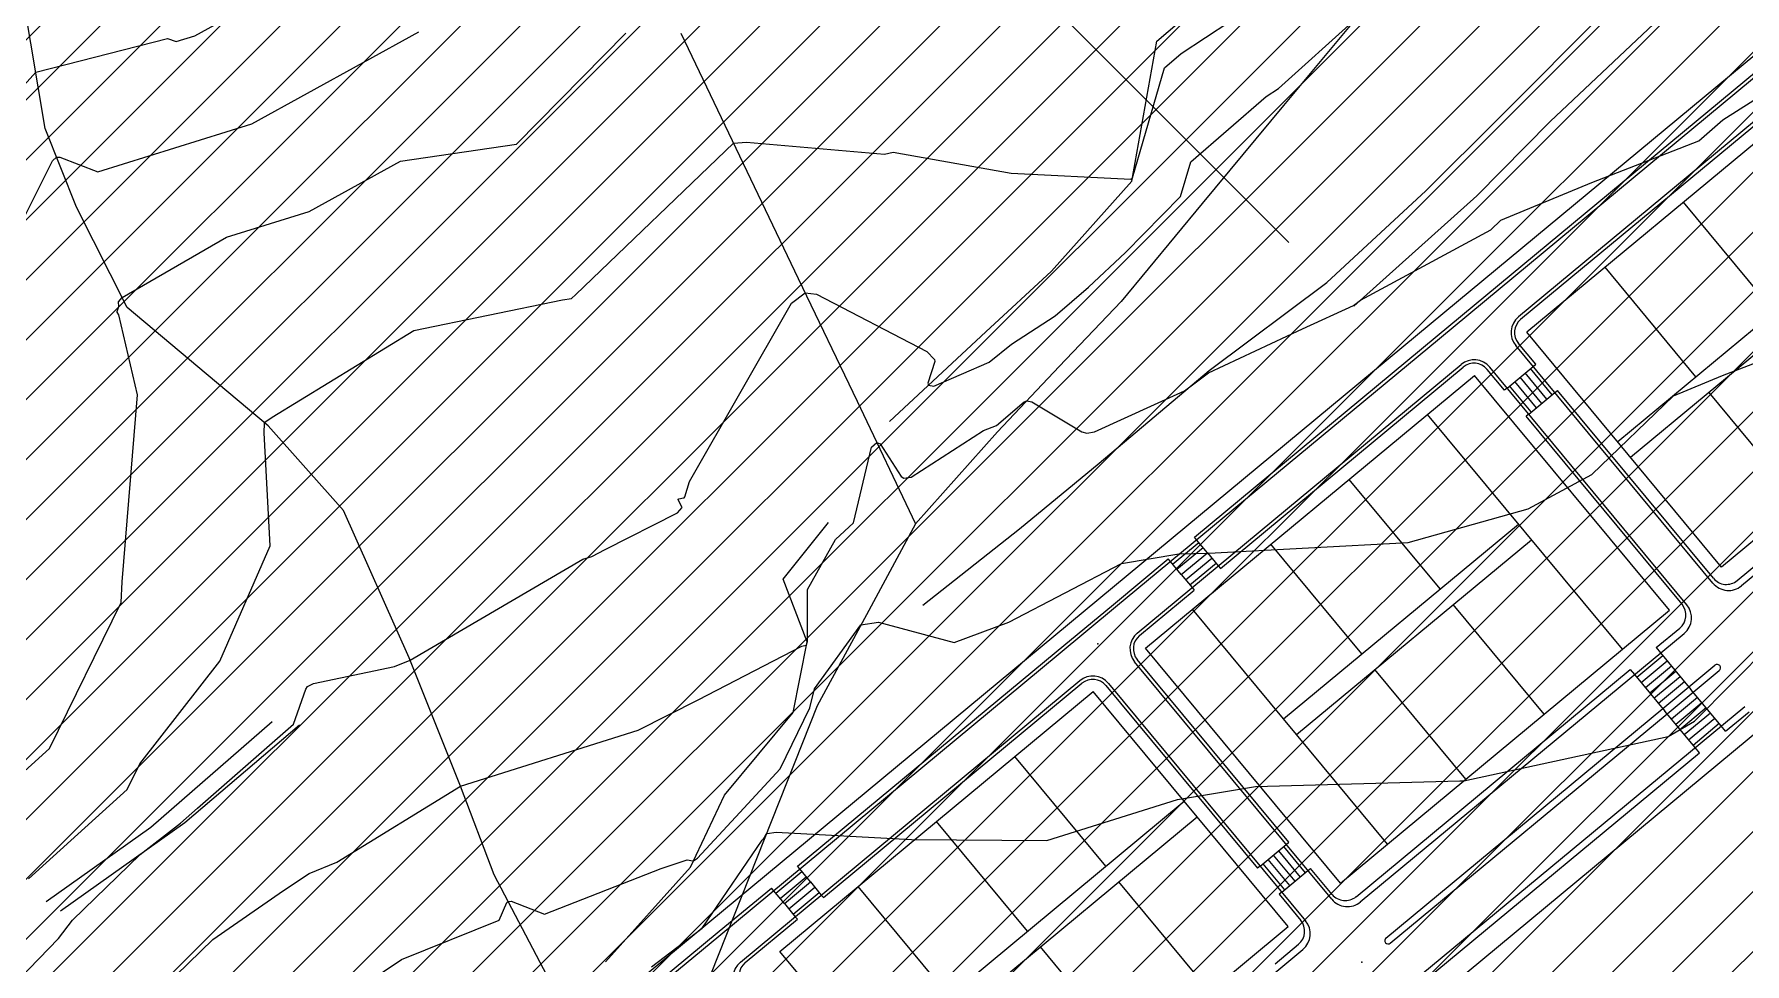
# Model space of a CAD drawing. Extents: x 13365 to 36625, y 86498 to 171760.
# Drawn here: x 15876.2 to 16128.3, y 88597.3 to 88734.3 of the extents above; entities that cross this region are included whole.
import ezdxf

# ---------------------------------------------------------------- set-up
doc = ezdxf.new("R2010")
doc.units = 0
doc.header["$LTSCALE"] = 5
doc.header["$MEASUREMENT"] = 0
doc.linetypes.add('A_CONTINUOUS_LINE', pattern=[0])
for name, color, linetype in [('Commercial', 11, 'Continuous'), ('CONTOUR', 255, 'Continuous'), ('Phase1', 7, 'Continuous'), ('RELIEF', 255, 'A_CONTINUOUS_LINE'), ('Residential', 51, 'Continuous'), ('STREAM & RIVER FRONT', 161, 'A_CONTINUOUS_LINE'), ('text', 7, 'Continuous')]:
    doc.layers.add(name, color=color, linetype=linetype)

msp = doc.modelspace()

# ---------------------------------------------------------------- hatches: boundary and pattern name
at = {"layer": 'Commercial', "linetype": 'Continuous'}
h = msp.add_hatch(dxfattribs=at)
h.set_pattern_fill('ANSI31', color=256, scale=50, style=0)
edge = h.paths.add_edge_path()
edge.add_arc((15950.24, 88496.61), 15.56, 174.6777, 264.6777, ccw=False)
edge.add_line((15934.75, 88498.05), (15906.02, 88532.68))
edge.add_line((15906.02, 88532.68), (15899.63, 88540.38))
edge.add_line((15899.63, 88540.38), (15893.25, 88548.08))
edge.add_line((15893.25, 88548.08), (15910.18, 88562.12))
edge.add_line((15910.18, 88562.12), (15916.56, 88554.43))
edge.add_line((15916.56, 88554.43), (15962.74, 88592.74))
edge.add_line((15962.74, 88592.74), (16082.04, 88691.7))
edge.add_line((16082.04, 88691.7), (16199.02, 88788.75))
edge.add_line((16199.02, 88788.75), (16197.43, 88790.67))
edge.add_line((16197.43, 88790.67), (16212.05, 88802.8))
edge.add_line((16212.05, 88802.8), (16220.35, 88792.79))
edge.add_line((16220.35, 88792.79), (16248.76, 88758.55))
edge.add_line((16248.76, 88758.55), (16262.81, 88741.61))
edge.add_line((16262.81, 88741.61), (16291.54, 88706.98))
edge.add_line((16291.54, 88706.98), (16300.8, 88695.82))
edge.add_line((16300.8, 88695.82), (16286.18, 88683.69))
edge.add_line((16286.18, 88683.69), (16283.3, 88687.15))
edge.add_line((16283.3, 88687.15), (16260.21, 88668))
edge.add_line((16260.21, 88668), (16244.43, 88654.91))
edge.add_line((16244.43, 88654.91), (16207.37, 88624.16))
edge.add_line((16207.37, 88624.16), (16155.82, 88581.4))
edge.add_line((16155.82, 88581.4), (16117.83, 88549.88))
edge.add_line((16117.83, 88549.88), (16110.13, 88543.5))
edge.add_line((16110.13, 88543.5), (16047.02, 88491.14))
edge.add_line((16047.02, 88491.14), (16000.84, 88452.83))
edge.add_line((16000.84, 88452.83), (16013.34, 88437.77))
edge.add_line((16013.34, 88437.77), (15992.73, 88428.16))
edge.add_line((15992.73, 88428.16), (15983.91, 88438.79))
edge.add_line((15983.91, 88438.79), (15977.52, 88446.48))
edge.add_line((15977.52, 88446.48), (15948.79, 88481.12))
at = {"layer": 'Residential', "linetype": 'Continuous'}
h = msp.add_hatch(dxfattribs=at)
h.set_pattern_fill('ANSI31', color=256, scale=50, style=0)
h.paths.add_polyline_path([(15494.79, 88343.41), (15503.05, 88354.41), (15508.54, 88365.97), (15518.89, 88373.27), (15533.51, 88383.62), (15558.48, 88393.35), (15577.97, 88397), (15607.07, 88403.29), (15633.43, 88411.09), (15654.74, 88415.7), (15676.1, 88420.04), (15693.91, 88430.32), (15706.96, 88438.23), (15719.63, 88447.71), (15731.89, 88457.2), (15742.58, 88464.71), (15752.47, 88472.22), (15759.59, 88482.5), (15770.27, 88493.96), (15781.01, 88509.86), (15800.74, 88539.42), (15819.59, 88560.76), (15833.33, 88584.79), (15840.8, 88609.85), (15845.3, 88632.32), (15851.48, 88654.79), (15854.3, 88685.13), (15858.23, 88705.92), (15868.1, 88730.61), (15884.93, 88750.05), (15909.11, 88767.38), (15929.62, 88784.71), (15946.97, 88802.57), (15959.58, 88816.75), (15976.31, 88831.6), (15988.68, 88843.96), (15999.3, 88855.15), (16010.44, 88865.27), (16025.64, 88888.55), (16038.81, 88906.77), (16059.07, 88923.97), (16078.48, 88949.09), (16109.59, 88960.28), (16133.23, 88970.22), (16158.29, 88983.66), (16181.47, 88991.65), (16209.45, 88998.03), (16237.42, 89001.23), (16258.26, 89000.15), (16285.47, 89001.69), (16309.96, 89002.78), (16328.69, 89000), (16352.28, 89000.7), (16380.04, 89006.24), (16405.71, 89009.71), (16432.07, 89013.17), (16461.22, 89017.33), (16497.3, 89023.57), (16526.44, 89031.89), (16559.74, 89039.51), (16578.48, 89049.91), (16592.35, 89063.77), (16600.68, 89080.41), (16607.78, 89097.88), (16605.7, 89118.67), (16598.76, 89132.53), (16590.44, 89142.24), (16587.66, 89159.57), (16586.97, 89174.81), (16584.89, 89197.69), (16586.97, 89211.55), (16593.21, 89217.79), (16605.01, 89218.48), (16614.72, 89212.24), (16624.43, 89204.62), (16634.15, 89195.61), (16640.39, 89185.9), (16647.33, 89172.04), (16652.88, 89158.87), (16658.43, 89140.16), (16658.43, 89125.6), (16663.29, 89111.05), (16667.45, 89094.41), (16672.91, 89086.02), (16679.34, 89079.24), (16685.41, 89074.24), (16692.2, 89071.03), (16696.49, 89064.25), (16703.28, 89056.04), (16713.28, 89051.4), (16724.35, 89050.33), (16736.14, 89049.26), (16742.57, 89046.41), (16745.78, 89040.7), (16749, 89032.85), (16755.07, 89026.07), (16761.5, 89021.07), (16772.86, 89016.17), (16781.32, 89014.73), (16791.22, 89015.14), (16798.23, 89016.17), (16803.59, 89016.38), (16811.02, 89014.73), (16820.51, 89012.05), (16828.96, 89008.75), (16838.04, 89005.46), (16842.85, 89003.14), (16850.27, 88999.84), (16855.43, 88996.96), (16862.03, 88993.87), (16865.74, 88989.74), (16869.04, 88985.21), (16867.81, 88980.89), (16865.33, 88976.35), (16861.41, 88972.23), (16857.89, 88968.43), (16853.15, 88964.11), (16847.16, 88958.75), (16840.36, 88952.16), (16834.17, 88945.36), (16828.4, 88937.94), (16823.43, 88931.05), (16818.89, 88924.87), (16814.35, 88918.28), (16808.17, 88911.89), (16800.33, 88904.88), (16793.11, 88899.11), (16787.75, 88893.55), (16782.39, 88887.99), (16779.28, 88882.12), (16777.22, 88876.35), (16777.22, 88869.76), (16776.8, 88862.96), (16776.6, 88856.36), (16774.95, 88849.57), (16772.68, 88844), (16769.79, 88839.47), (16766.08, 88836.38), (16761.95, 88834.53), (16757.42, 88833.08), (16749.79, 88833.08), (16738.24, 88832.88), (16728.08, 88831.98), (16721.27, 88831.15), (16714.47, 88830.12), (16708.49, 88828.68), (16702.71, 88826), (16699.62, 88822.5), (16697.76, 88818.17), (16697.97, 88812.61), (16699, 88805.81), (16699.82, 88800.04), (16700.44, 88795.92), (16700, 88789.22), (16697.94, 88783.45), (16695.05, 88777.68), (16692.37, 88770.67), (16688.66, 88764.08), (16684.95, 88758.52), (16679.79, 88754.6), (16674.22, 88749.45), (16668.45, 88743.48), (16662.26, 88737.3), (16653.96, 88731.41), (16649.63, 88727.7), (16640.14, 88721.73), (16632.1, 88715.96), (16620.75, 88707.72), (16611.47, 88700.51), (16599.51, 88692.27), (16589.55, 88686.14), (16580.47, 88678.73), (16571.6, 88671.1), (16563.56, 88663.48), (16555.52, 88657.5), (16544.79, 88650.91), (16530.15, 88642.46), (16514.39, 88633.52), (16499.54, 88625.9), (16487.17, 88620.34), (16477.48, 88616.83), (16464.48, 88609.42), (16448.6, 88600.35), (16437.17, 88594.29), (16421.5, 88586.46), (16411.8, 88580.9), (16397.99, 88572.86), (16386.23, 88566.27), (16371.17, 88554.94), (16361, 88548.89), (16351.51, 88542.09), (16343.88, 88535.5), (16333.78, 88528.28), (16324.29, 88520.46), (16317.69, 88516.54), (16309.03, 88512.83), (16298.72, 88508.51), (16287.9, 88504.05), (16274.15, 88499.34), (16260.78, 88494.83), (16249.67, 88490.13), (16234.99, 88486.18), (16223.31, 88480.91), (16211.26, 88475.64), (16203.73, 88472.07), (16190.55, 88467.74), (16179.34, 88465.04), (16167.85, 88463.91), (16151.28, 88459.58), (16139.23, 88455.07), (16126.05, 88449.99), (16108.72, 88443.97), (16098.5, 88439.02), (16086.83, 88433.75), (16079.86, 88431.31), (16072.33, 88425.47), (16064.98, 88419.08), (16059.15, 88412.87), (16046.86, 88427.97), (16026.65, 88428.3), (16013.4, 88424), (15997.83, 88418.7), (15985.9, 88411.42), (15973.64, 88402.15), (15960.39, 88394.54), (15935.15, 88389.2), (15913.84, 88379.33), (15896.68, 88369.47), (15881.09, 88362.71), (15865.49, 88361.68), (15843.14, 88364.79), (15821.3, 88366.87), (15808.96, 88367.64), (15797.8, 88368.71), (15784.5, 88370), (15769.49, 88370.86), (15751.25, 88370.64), (15731.73, 88370), (15714.09, 88366.67), (15694.41, 88362.99), (15680.14, 88359.75), (15660.69, 88353.49), (15640.15, 88346.79), (15619.17, 88342.48), (15596.47, 88340.53), (15573.72, 88338.78), (15559.14, 88335.05), (15545.23, 88329.97), (15528.27, 88325.9), (15504.18, 88323.19), (15495.03, 88330.84)])
edge = h.paths.add_edge_path(flags=16)
edge.add_arc((15950.24, 88496.61), 15.56, 174.6777, 264.6777, ccw=False)
edge.add_line((15934.75, 88498.05), (15906.02, 88532.68))
edge.add_line((15906.02, 88532.68), (15899.63, 88540.38))
edge.add_line((15899.63, 88540.38), (15893.25, 88548.08))
edge.add_line((15893.25, 88548.08), (15910.18, 88562.12))
edge.add_line((15910.18, 88562.12), (15916.56, 88554.43))
edge.add_line((15916.56, 88554.43), (15962.74, 88592.74))
edge.add_line((15962.74, 88592.74), (16082.04, 88691.7))
edge.add_line((16082.04, 88691.7), (16199.02, 88788.75))
edge.add_line((16199.02, 88788.75), (16197.43, 88790.67))
edge.add_line((16197.43, 88790.67), (16212.05, 88802.8))
edge.add_line((16212.05, 88802.8), (16220.35, 88792.79))
edge.add_line((16220.35, 88792.79), (16248.76, 88758.55))
edge.add_line((16248.76, 88758.55), (16262.81, 88741.61))
edge.add_line((16262.81, 88741.61), (16291.54, 88706.98))
edge.add_line((16291.54, 88706.98), (16300.8, 88695.82))
edge.add_line((16300.8, 88695.82), (16286.18, 88683.69))
edge.add_line((16286.18, 88683.69), (16283.3, 88687.15))
edge.add_line((16283.3, 88687.15), (16260.21, 88668))
edge.add_line((16260.21, 88668), (16244.43, 88654.91))
edge.add_line((16244.43, 88654.91), (16207.37, 88624.16))
edge.add_line((16207.37, 88624.16), (16155.82, 88581.4))
edge.add_line((16155.82, 88581.4), (16117.83, 88549.88))
edge.add_line((16117.83, 88549.88), (16110.13, 88543.5))
edge.add_line((16110.13, 88543.5), (16047.02, 88491.14))
edge.add_line((16047.02, 88491.14), (16000.84, 88452.83))
edge.add_line((16000.84, 88452.83), (16013.34, 88437.77))
edge.add_line((16013.34, 88437.77), (15992.73, 88428.16))
edge.add_line((15992.73, 88428.16), (15983.91, 88438.79))
edge.add_line((15983.91, 88438.79), (15977.52, 88446.48))
edge.add_line((15977.52, 88446.48), (15948.79, 88481.12))

# ---------------------------------------------------------------- linework, layer by layer
at = {"layer": 'CONTOUR', "color": 33, "linetype": 'A_CONTINUOUS_LINE'}
for points in [[(15875.3, 88609.78), (15889.88, 88622.97), (15891.74, 88626.76), (15903.53, 88641.87), (15910.94, 88658.86), (15910.03, 88675.54), (15910.08, 88676.94), (15910.11, 88677.04), (15910.17, 88677.12), (15911.22, 88677.87), (15932.11, 88690.61), (15954.02, 88695.13), (15955.36, 88695.32), (15955.96, 88695.93), (15979.24, 88718.23), (15981.14, 88718.39), (16001.47, 88716.62), (16002.74, 88716.93), (16020.14, 88713.83), (16037.79, 88712.93), (16038, 88713.11), (16042.73, 88729.33), (16045.2, 88731.47), (16055.96, 88738.52)], [(15866.69, 88587.54), (15879.72, 88600.98), (15881.82, 88603.71), (15891.77, 88613.38), (15897.74, 88617.98), (15900.23, 88620.21), (15914.38, 88632.6), (15916.19, 88637.77), (15916.44, 88638.14), (15917.31, 88638.58), (15929.28, 88641.08), (15931.55, 88642.01), (15957, 88656.9), (15958.34, 88657.32), (15960.31, 88658.32), (15970.98, 88663.75), (15971.63, 88664.52), (15971.62, 88664.62), (15971.08, 88665.67), (15971.08, 88665.78), (15971.14, 88665.82), (15971.87, 88665.94), (15971.93, 88665.96), (15972.03, 88666.12), (15972.71, 88668.37), (15987.77, 88694.65), (15989.78, 88696.17), (15991.43, 88696), (16007.73, 88687.54), (16008.86, 88686.36), (16008.89, 88686.06), (16007.85, 88682.87), (16007.95, 88682.55), (16008.74, 88682.41), (16016.92, 88685.96), (16020.18, 88688.63), (16026.61, 88692.81), (16031.56, 88697), (16036.97, 88702.12), (16045.11, 88710.37), (16046.6, 88715.49), (16057.7, 88725.11), (16059.55, 88726.32), (16070.89, 88736.54)], [(15868.16, 88719.55), (15876.38, 88728.7), (15895.78, 88733.68), (15897.1, 88733.21), (15899.83, 88734.06), (15902.79, 88735.69)], [(15867.76, 88619.38), (15878.41, 88629.02), (15888.95, 88650.53), (15889.11, 88653.58), (15891.39, 88681.12), (15888.65, 88692.91), (15888.39, 88693.34), (15888.38, 88693.38), (15888.39, 88693.44), (15888.65, 88694.16), (15888.56, 88694.83), (15889.11, 88695.51), (15904.52, 88704.36), (15916.66, 88708.15), (15930.13, 88715.57), (15947.26, 88718.11), (15963.37, 88734.44)], [(15895.26, 88593.82), (15902.5, 88600.86), (15912.91, 88608.05), (15916.68, 88610.59), (15920.77, 88612.25), (15938.97, 88623.44), (15938.97, 88623.44), (15938.98, 88623.44), (15965.19, 88631.68), (15974.01, 88636.16), (15989.3, 88644.08), (15989.94, 88644.25), (15989.99, 88644.28), (15990, 88644.3), (15990.08, 88644.65), (15990.14, 88644.74), (15990.13, 88652.44), (15994.27, 88659.79), (15996.89, 88662.25), (15999.55, 88673.41), (16000.33, 88674.11), (16000.85, 88673.91), (16003.91, 88669.11), (16004.34, 88668.84), (16005.38, 88669.02), (16016.05, 88675.88), (16018, 88676.62), (16022.04, 88680.09), (16022.44, 88680.25), (16023.18, 88680.1), (16030.56, 88675.67), (16031.27, 88675.47), (16032.42, 88675.68), (16045.71, 88681.72), (16049.2, 88684.39), (16063.09, 88690.87), (16070.57, 88694.3), (16070.8, 88694.47), (16071.61, 88695.09), (16090.85, 88705.46), (16092.32, 88706.87), (16105.7, 88712.44), (16121.51, 88718.58), (16125.03, 88721.66), (16133.63, 88727.16)], [(15967.14, 88596.82), (15974.62, 88602.52), (15983.42, 88615.47), (15983.64, 88615.7), (15983.81, 88615.88), (15984.05, 88616.4), (15984.08, 88616.43), (15984.18, 88616.48), (15985.5, 88616.64), (16005.43, 88615.58), (16025.4, 88615.42), (16044.66, 88621.5), (16056.14, 88623.41), (16086.28, 88624.25), (16086.61, 88624.21), (16086.84, 88624.22), (16116.98, 88630.79), (16120.83, 88633.04), (16131.94, 88644.25)]]:
    msp.add_lwpolyline(points, dxfattribs=at)
at = {"layer": 'CONTOUR', "color": 252, "linetype": 'A_CONTINUOUS_LINE'}
for points in [[(15874.62, 88707.18), (15878.87, 88715.65), (15879.45, 88716.17), (15879.95, 88716.18), (15885.51, 88714.01), (15908.25, 88721.11), (15932.84, 88734.64)], [(15911.67, 88585.37), (15930.29, 88597.9), (15944.68, 88603.71), (15945.83, 88606.3), (15946, 88606.46), (15946.44, 88606.47), (15951.35, 88604.59), (15968.58, 88611.32), (15972.37, 88612.61), (15973.24, 88612.44), (15973.31, 88612.45), (15973.93, 88612.84), (15980.17, 88619.57), (15986.12, 88626.01), (15990.47, 88635), (15991.17, 88637.81), (15998, 88647.21), (16000.58, 88647.61), (16011.74, 88644.61), (16019.8, 88647.61), (16036.41, 88656.29), (16044.84, 88657.69), (16049.28, 88657.82), (16078.65, 88659.38), (16096.36, 88664.34), (16105.71, 88669.38), (16117.76, 88680.97), (16124.99, 88683.98), (16133.54, 88687.3)]]:
    msp.add_lwpolyline(points, dxfattribs=at)
at = {"layer": 'Phase1'}
for p, q in [((16082.93, 88689.84), (16204.15, 88790.43)), ((16083.25, 88689.45), (16204.86, 88790.37)), ((16144.93, 88734.13), (16094.91, 88692.63)), ((16144.87, 88733.43), (16095.23, 88692.24)), ((16142.3, 88728.69), (16096.12, 88690.39)), ((16155.71, 88712.53), (16109.53, 88674.22)), ((16157.62, 88710.22), (16111.44, 88671.91)), ((16132.62, 88693.38), (16119.21, 88709.54)), ((16121.07, 88683.8), (16107.66, 88699.96)), ((16171.03, 88694.06), (16124.85, 88655.75)), ((16176.79, 88694.94), (16127.12, 88653.73)), ((16177.82, 88694.49), (16127.79, 88652.99)), ((16124.85, 88655.75), (16096.12, 88690.39)), ((16035.53, 88649.87), (16083.25, 88689.45)), ((16047.14, 88660.15), (16082.93, 88689.84)), ((16123.56, 88653.39), (16094.51, 88688.41)), ((16097.45, 88685.65), (16094.9, 88688.72)), ((16038.72, 88646.02), (16086.44, 88685.61)), ((16050.97, 88655.53), (16086.76, 88685.22)), ((16119.72, 88650.19), (16090.67, 88685.21)), ((16093.22, 88682.13), (16097.07, 88685.33)), ((16099.88, 88681.16), (16096.68, 88685.01)), ((16097.07, 88685.33), (16097.45, 88685.65)), ((16039.93, 88643.78), (16088.42, 88684)), ((16117.15, 88649.37), (16088.42, 88684)), ((16092.83, 88681.82), (16090.28, 88684.89)), ((16096.8, 88678.61), (16093.6, 88682.45)), ((16097.57, 88679.24), (16094.37, 88683.09)), ((16098.34, 88679.88), (16095.14, 88683.73)), ((16099.11, 88680.52), (16095.91, 88684.37)), ((16093.22, 88682.13), (16092.83, 88681.82)), ((16096.41, 88678.29), (16100.26, 88681.48)), ((16100.26, 88681.48), (16100.65, 88681.8)), ((16123.63, 88654.09), (16100.65, 88681.8)), ((16136.39, 88665.33), (16122.99, 88681.49)), ((16110.23, 88643.62), (16081.5, 88678.26)), ((16096.41, 88678.29), (16096.03, 88677.97)), ((16119.01, 88650.26), (16096.03, 88677.97)), ((16083.36, 88652.52), (16069.95, 88668.68)), ((16047.46, 88659.77), (16047.14, 88660.15)), ((16049.06, 88657.84), (16047.46, 88659.77)), ((16060.27, 88633.36), (16094.9, 88662.09)), ((16062.18, 88631.05), (16096.82, 88659.78)), ((16043.93, 88656.19), (16047.78, 88659.38)), ((16044.57, 88655.42), (16048.42, 88658.61)), ((16045.21, 88654.65), (16049.06, 88657.84)), ((16049.06, 88657.84), (16050.65, 88655.92)), ((16071.81, 88642.94), (16058.41, 88659.1)), ((16035.21, 88650.25), (16043.29, 88656.96)), ((16043.61, 88656.57), (16043.29, 88656.96)), ((16045.21, 88654.65), (16043.61, 88656.57)), ((16045.85, 88653.88), (16049.7, 88657.07)), ((16046.49, 88653.11), (16050.33, 88656.3)), ((16050.65, 88655.92), (16050.97, 88655.53)), ((16039.04, 88645.64), (16047.12, 88652.34)), ((16045.21, 88654.65), (16046.8, 88652.73)), ((16046.8, 88652.73), (16047.12, 88652.34)), ((16026.75, 88643.23), (16035.21, 88650.25)), ((16027.06, 88642.85), (16035.53, 88649.87)), ((16098.68, 88634.04), (16085.27, 88650.21)), ((16075.59, 88614.89), (16046.86, 88649.52)), ((16068.67, 88609.14), (16117.15, 88649.37)), ((16071.6, 88606.38), (16119.32, 88645.97)), ((16115.22, 88643.87), (16118.68, 88646.74)), ((15977.04, 88601.35), (16027.06, 88642.85)), ((15988.65, 88611.63), (16026.75, 88643.23)), ((16061.06, 88615.18), (16038.71, 88642.12)), ((16068.67, 88609.14), (16039.93, 88643.78)), ((16112.33, 88639.52), (16116.18, 88642.71)), ((16115.22, 88643.87), (16115.86, 88643.1)), ((16115.86, 88643.1), (16120.33, 88637.71)), ((16067.38, 88606.78), (16038.33, 88641.8)), ((16070.97, 88607.15), (16111.37, 88640.67)), ((16087.14, 88624.47), (16073.73, 88640.63)), ((16111.37, 88640.67), (16112.01, 88639.9)), ((16112.01, 88639.9), (16116.48, 88634.52)), ((16112.97, 88638.75), (16116.82, 88641.94)), ((16113.61, 88637.98), (16117.46, 88641.17)), ((16114.25, 88637.21), (16118.09, 88640.4)), ((16114.88, 88636.44), (16118.73, 88639.63)), ((16120.01, 88638.09), (16123.86, 88641.29)), ((16120.65, 88637.32), (16124.5, 88640.52)), ((15980.23, 88597.5), (16030.26, 88639)), ((15986.06, 88599.09), (16032.24, 88637.39)), ((15992.48, 88607.01), (16030.58, 88638.61)), ((16060.97, 88602.76), (16032.24, 88637.39)), ((16034.1, 88638.29), (16056.44, 88611.35)), ((16034.48, 88638.6), (16063.53, 88603.59)), ((16115.52, 88635.67), (16119.37, 88638.86)), ((16116.16, 88634.9), (16120.01, 88638.09)), ((16116.8, 88634.13), (16120.65, 88637.32)), ((16124.8, 88632.32), (16120.33, 88637.71)), ((16075.37, 88601.06), (16116.16, 88634.9)), ((16080.54, 88595.61), (16128.26, 88635.19)), ((16117.44, 88633.36), (16121.29, 88636.55)), ((16118.08, 88632.59), (16121.92, 88635.78)), ((16118.71, 88631.82), (16122.56, 88635.02)), ((16076.01, 88600.29), (16116.8, 88634.13)), ((16082.71, 88592.21), (16131.2, 88632.44)), ((16120.95, 88629.13), (16116.48, 88634.52)), ((16119.35, 88631.05), (16123.2, 88634.25)), ((16119.99, 88630.28), (16123.84, 88633.48)), ((16120.63, 88629.51), (16124.48, 88632.71)), ((16125.44, 88631.55), (16124.8, 88632.32)), ((16125.44, 88631.55), (16128.9, 88634.42)), ((16034.1, 88611.65), (16020.69, 88627.82)), ((16081.18, 88594.84), (16121.59, 88628.36)), ((16121.59, 88628.36), (16120.95, 88629.13)), ((15999.47, 88582.92), (16045.65, 88621.23)), ((16001.38, 88580.61), (16047.56, 88618.92)), ((16022.56, 88602.08), (16009.15, 88618.24)), ((16056.83, 88611.67), (16060.68, 88614.86)), ((16060.29, 88614.54), (16063.48, 88610.69)), ((16060.68, 88614.86), (16061.06, 88615.18)), ((16057.21, 88611.99), (16060.41, 88608.14)), ((16057.98, 88612.62), (16061.17, 88608.78)), ((16058.75, 88613.26), (16061.94, 88609.42)), ((16059.52, 88613.9), (16062.71, 88610.05)), ((15985.44, 88607.67), (15989.29, 88610.86)), ((15986.08, 88606.9), (15989.93, 88610.09)), ((15986.72, 88606.13), (15990.56, 88609.32)), ((15988.97, 88611.24), (15988.65, 88611.63)), ((15990.56, 88609.32), (15988.97, 88611.24)), ((15990.56, 88609.32), (15992.16, 88607.39)), ((16049.42, 88593.18), (16036.02, 88609.34)), ((16056.83, 88611.67), (16056.44, 88611.35)), ((16060.02, 88607.82), (16063.87, 88611.01)), ((16063.87, 88611.01), (16064.25, 88611.33)), ((16067.45, 88607.48), (16064.25, 88611.33)), ((15977.1, 88602.05), (15984.8, 88608.43)), ((15985.12, 88608.05), (15984.8, 88608.43)), ((15986.72, 88606.13), (15985.12, 88608.05)), ((15987.35, 88605.36), (15991.2, 88608.55)), ((15987.99, 88604.59), (15991.84, 88607.78)), ((15992.16, 88607.39), (15992.48, 88607.01)), ((16011.01, 88592.5), (15997.6, 88608.66)), ((16060.02, 88607.82), (16059.64, 88607.5)), ((16059.64, 88607.5), (16062.83, 88603.65)), ((15986.72, 88606.13), (15988.31, 88604.2)), ((15967.87, 88594.39), (15977.1, 88602.05)), ((15980.93, 88597.43), (15988.63, 88603.82)), ((15988.31, 88604.2), (15988.63, 88603.82)), ((16014.79, 88564.45), (16060.97, 88602.76)), ((15968.57, 88594.32), (15977.04, 88601.35)), ((16013.11, 88557.86), (16063.14, 88599.36)), ((16037.88, 88583.61), (16024.47, 88599.77)), ((16059.04, 88597.26), (16062.5, 88600.13)), ((16014.79, 88564.45), (15986.06, 88599.09))]:
    msp.add_line(p, q, dxfattribs=at)
msp.add_lwpolyline([(15948.79, 88481.12, -0.414214), (15934.75, 88498.05), (15906.02, 88532.68), (15899.63, 88540.38), (15893.25, 88548.08), (15910.18, 88562.12), (15916.56, 88554.43), (15962.74, 88592.74), (16082.04, 88691.7), (16199.02, 88788.75)], format="xyb", dxfattribs=at)
for centre, radius, start, end in [((16096.82, 88690.32), 3, 129.6777, 219.6777), ((16096.82, 88690.32), 2.5, 129.6777, 219.6777), ((16088.36, 88683.3), 3, 39.6777, 129.6777), ((16088.36, 88683.3), 2.5, 39.6777, 129.6777), ((16125.87, 88655.3), 3, 219.6777, 309.6777), ((16125.55, 88655.69), 2.5, 219.6777, 309.6777), ((16117.09, 88648.66), 2.5, 309.6777, 39.6777), ((16117.41, 88648.28), 3, 309.6777, 39.6777), ((16040.64, 88643.71), 3, 129.6777, 219.6777), ((16040.64, 88643.71), 2.5, 129.6777, 219.6777), ((16032.17, 88636.69), 3, 39.6777, 129.6777), ((16124.18, 88640.9), 0.5, 39.6777, 129.6777), ((16124.18, 88640.9), 0.5, 309.6777, 39.6777), ((16032.17, 88636.69), 2.5, 39.6777, 129.6777), ((16069.37, 88609.08), 2.5, 219.6777, 309.6777), ((16069.69, 88608.69), 3, 219.6777, 309.6777), ((16060.9, 88602.06), 2.5, 309.6777, 39.6777), ((16061.22, 88601.67), 3, 309.6777, 39.6777), ((16075.69, 88600.68), 0.5, 129.6777, 219.6777), ((16075.69, 88600.68), 0.5, 219.6777, 309.6777), ((15982.15, 88595.19), 3, 129.6777, 219.6777), ((15982.53, 88595.51), 2.5, 129.6777, 219.6777)]:
    msp.add_arc(centre, radius, start, end, dxfattribs=at)
for p in [(16032.89, 88644.43), (16032.89, 88644.43), (16032.89, 88644.43), (16032.89, 88644.43), (16071.84, 88597.49), (16071.84, 88597.49), (16071.84, 88597.49)]:
    msp.add_point(p, dxfattribs=at)
at = {"layer": 'RELIEF'}
for points in [[(16002.2, 88677.21), (16016.4, 88690.42), (16026.08, 88699.39), (16037.92, 88712.66), (16041.63, 88733.28), (16054.3, 88744.15), (16066.97, 88755.02), (16079.64, 88765.89), (16088.3, 88773.89), (16097.23, 88781.71), (16102.13, 88788.83), (16101.8, 88794.48)], [(16007.11, 88650.14), (16021.37, 88661.4), (16033.09, 88671.07), (16049.31, 88684.75), (16066.68, 88697.69), (16081.26, 88711.23), (16092.07, 88721.99), (16108, 88737.93), (16123.1, 88752.21), (16132.78, 88758.36), (16147.99, 88763.07), (16164.34, 88772.05), (16185.7, 88784.81)], [(16194.8, 88782.61), (16182.37, 88776.71), (16171.74, 88766.65), (16148.39, 88758.15), (16139.76, 88750.38), (16124.91, 88743.36), (16114.87, 88735.84), (16099.6, 88721.44), (16088.78, 88710.48), (16070.65, 88694.23)], [(15960.35, 88597.56), (15972.86, 88611.48), (15977.87, 88622.13), (15988.02, 88634.3), (15990.07, 88644.71), (15986.56, 88653.98), (15993.24, 88662.3)], [(15877.94, 88606.43), (15893.34, 88617.38), (15911.24, 88632.97)], [(15880.01, 88605.05), (15898.38, 88618.07), (15915.28, 88632.49)]]:
    msp.add_lwpolyline(points, dxfattribs=at)
at = {"layer": 'STREAM & RIVER FRONT', "linetype": 'Continuous'}
for points in [[(15952.77, 88593.52), (15943.95, 88610.37), (15938.97, 88623.44), (15931.4, 88642.37), (15921.76, 88664.11), (15910.66, 88676.58), (15900.27, 88685.29), (15889.88, 88694), (15882.37, 88708.82), (15877.78, 88720.39), (15874.62, 88739.15), (15871.93, 88748.71)], [(16072.29, 88738.22), (16060.3, 88723.79), (16048.31, 88709.35), (16036.33, 88694.92), (16027.22, 88685.3), (16018.11, 88675.68), (16006.06, 88662.1), (15998.81, 88648.71), (15991.56, 88635.31), (15983.74, 88615.59), (15975.92, 88595.87), (15963.28, 88583.38), (15950.65, 88570.89), (15941.22, 88560.81), (15950.5, 88551.14), (15958.49, 88537.42), (15966.48, 88523.7), (15981.51, 88512.01), (15996.55, 88500.32), (16005.6, 88484.55), (16007.62, 88472.45), (15998.93, 88461.47), (15988.04, 88446.8)], [(15971.47, 88734.48), (15980.12, 88716.39), (15988.77, 88698.29), (15997.42, 88680.2), (16006.06, 88662.1)]]:
    msp.add_lwpolyline(points, dxfattribs=at)
at = {"layer": 'text', "linetype": 'Continuous'}
msp.add_line((16061.08, 88703.62), (15841.58, 88923.12), dxfattribs=at)

doc.saveas('drawing.dxf')
